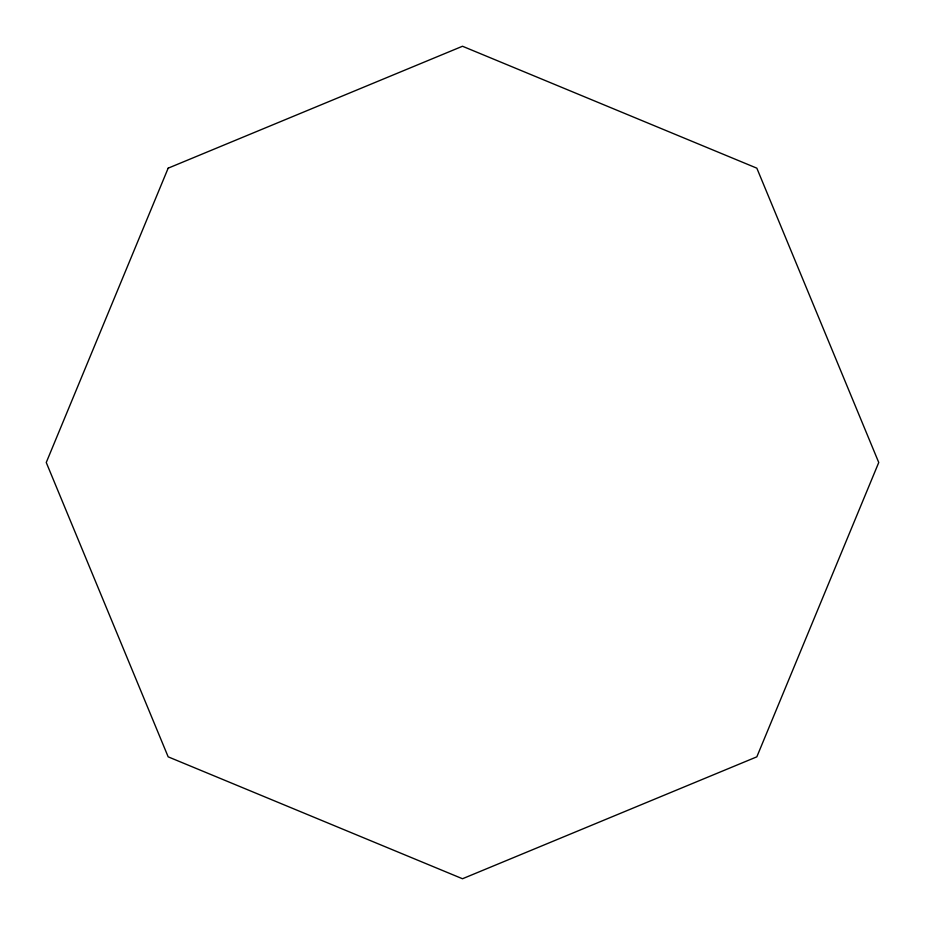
<?xml version="1.0" encoding="UTF-8"?>
<svg xmlns="http://www.w3.org/2000/svg" width="925" height="925" viewBox="0 0 925 925"><rect width="100%" height="100%" fill="white"/><g stroke="black" fill="none" stroke-linecap="round" stroke-linejoin="round"><path stroke-width="1.39" d="M168.165 168.165L46.25 462.5L168.165 756.835L462.5 878.75L756.835 756.835L878.75 462.5L756.835 168.165L462.5 46.25L168.165 168.165"/></g></svg>
